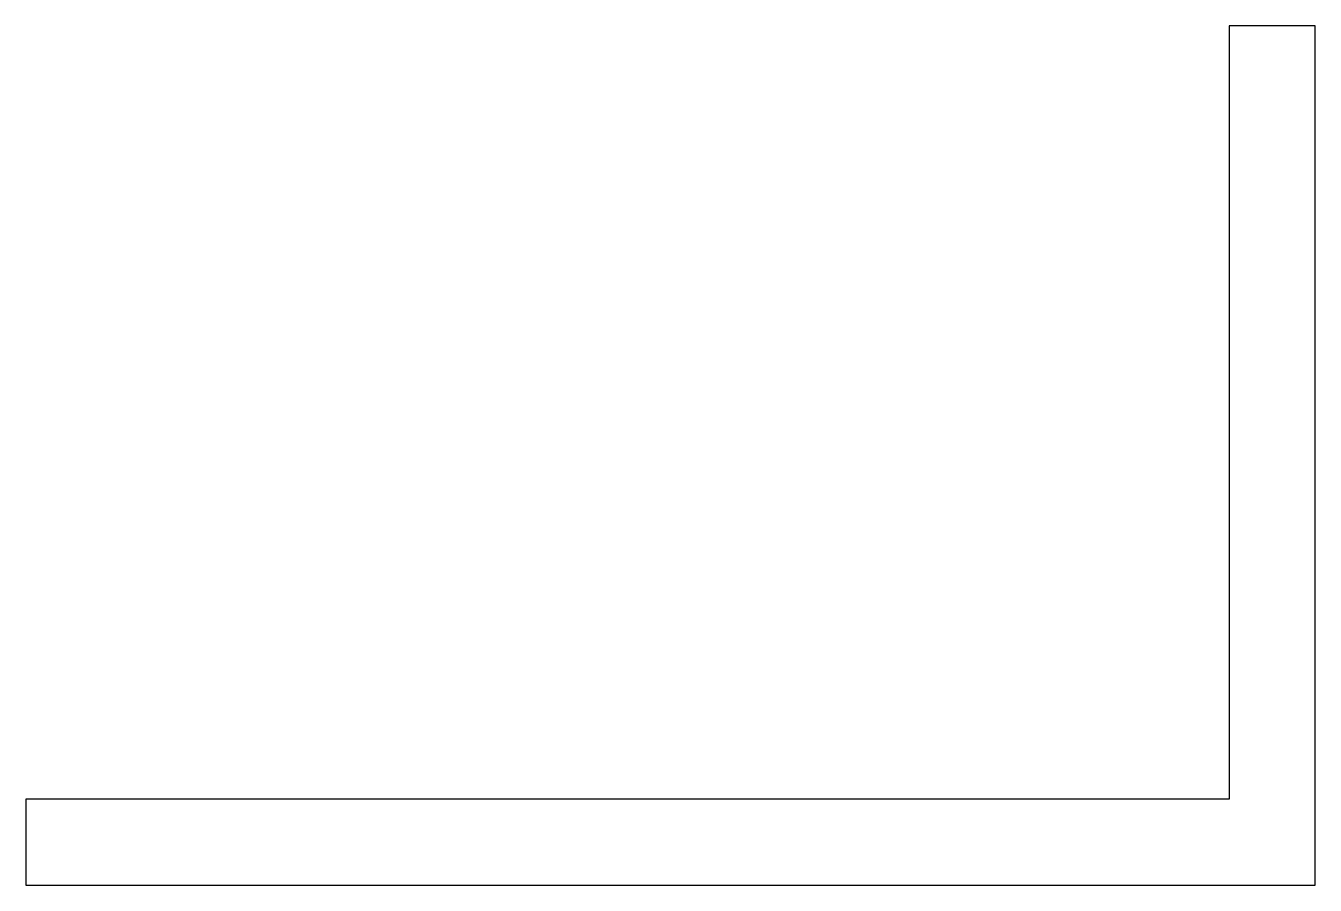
# Model space of a CAD drawing. Extents: x 383.4 to 413.4, y -55.6 to -35.6.
import ezdxf

# ---------------------------------------------------------------- set-up
doc = ezdxf.new("R2010")
doc.units = 0
doc.layers.get('0').update_dxf_attribs({"linetype": 'CONTINUOUS'})

msp = doc.modelspace()

# ---------------------------------------------------------------- linework, layer by layer
at = {"color": 0}
msp.add_lwpolyline([(411.422, -53.628), (383.422, -53.628), (383.422, -55.628), (413.422, -55.628), (413.422, -35.628), (411.422, -35.628)], close=True, dxfattribs=at)

doc.saveas('drawing.dxf')
